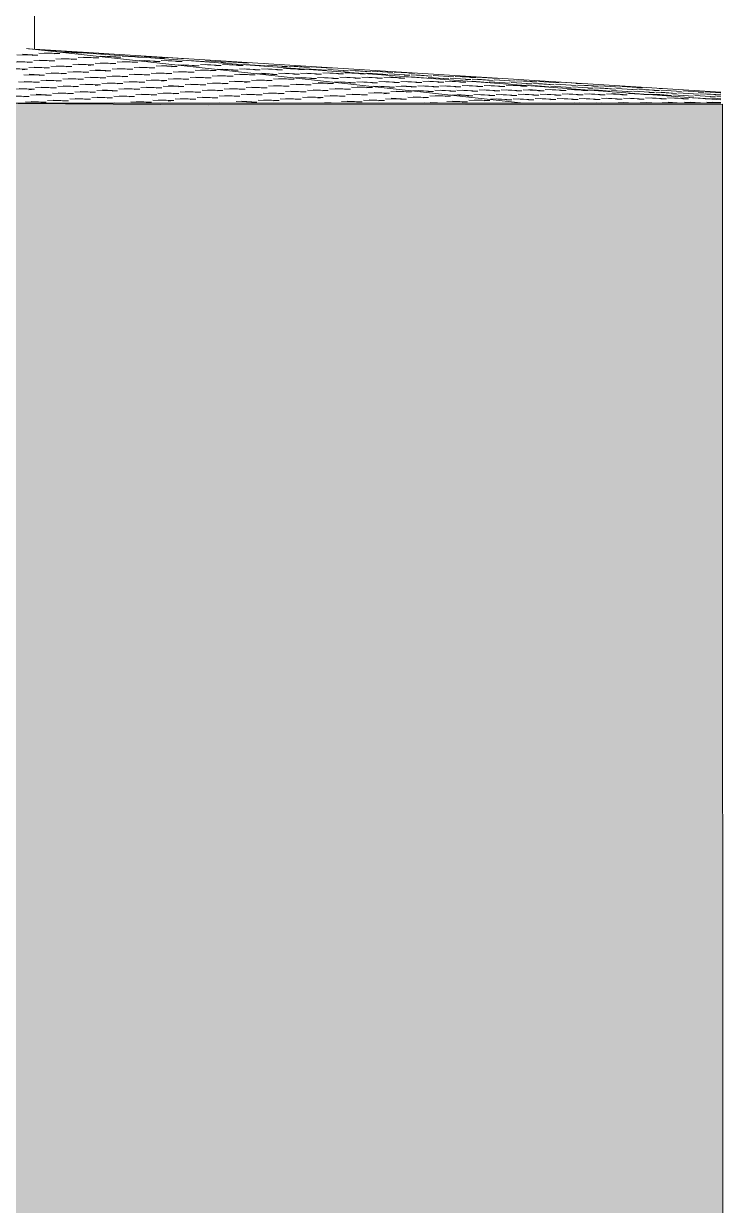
# Model space of a CAD drawing. Header units: millimetres. Extents: x -280990 to -136866, y -15139 to 7194.
# Drawn here: x -241620 to -238810, y -4846 to -100 of the extents above; entities that cross this region are included whole.
import ezdxf

# ---------------------------------------------------------------- set-up
doc = ezdxf.new("R2010")
doc.units = ezdxf.units.MM
doc.header["$MEASUREMENT"] = 0
for name, color, linetype, lineweight in [('New_2D Drafting - General_Pen_No__1', 7, 'Continuous', 13), ('New_Site & Landscape - Terrain_Pen_No__1', 7, 'Continuous', 13), ('New_Structural - Bearing_Pen_No__1', 7, 'Continuous', 13)]:
    doc.layers.add(name, color=color, linetype=linetype, lineweight=lineweight)
doc.layers.add('New_2D Drafting - General_Pen_No__61', color=7, linetype='Continuous', lineweight=20, true_color=0x6a6a6a)

msp = doc.modelspace()

# ---------------------------------------------------------------- hatches: boundary and pattern name
at = {"layer": 'New_2D Drafting - General_Pen_No__61', "linetype": 'Continuous', "lineweight": 20, "true_color": 0x6a6a6a}
h = msp.add_hatch(dxfattribs=at)
h.set_pattern_fill('Dashed_0001', color=251, style=0, pattern_type=2)
h.set_pattern_definition([(45, (0, 0), (-183.84776, 183.84776), [195, -65]), (45, (7e-14, 183.85), (-183.84776, 183.84776), [195, -65])])
h.paths.add_polyline_path([(-280989.8059, -205.9561), (-266832.1573, -206.4056), (-260239.2033, -214.6036), (-256039.2219, -218.0945), (-254960.2206, -218.9913), (-250988.5325, -222.2925), (-248776.7755, -220), (-242945.6047, -420), (-241835.0918, -420), (-240879.019, -426.5), (-238812.8999, -424.2888), (-238812.8999, -900), (-238810.0426, -15138.6962), (-280989.8059, -15138.6962)])

# ---------------------------------------------------------------- linework, layer by layer
at = {"layer": 'New_2D Drafting - General_Pen_No__1', "color": 7, "linetype": 'Continuous', "lineweight": 13, "flags": 128}
msp.add_lwpolyline([(-280989.8059, -205.9561), (-266832.1573, -206.4056), (-260239.2033, -214.6036), (-256039.2219, -218.0945), (-254960.2206, -218.9913), (-250988.5325, -222.2925), (-248776.7755, -220), (-242945.6047, -420), (-241835.0918, -420), (-240879.019, -426.5), (-238812.8999, -424.2888), (-238812.8999, -900), (-238810.0426, -15138.6962), (-280989.8059, -15138.6962)], close=True, dxfattribs=at)
at = {"layer": 'New_Site & Landscape - Terrain_Pen_No__1', "color": 7, "linetype": 'Continuous', "lineweight": 13}
for p, q in [((-241563.8402, -226.3942), (-241647.4262, -225.0289)), ((-241563.8402, -226.3942), (-241625.2555, -223.5757)), ((-241608.5014, -200.7567), (-239612.5168, -420)), ((-241600.4584, -201.0509), (-238819.8015, -406.5836)), ((-241563.8402, -226.3942), (-241586.0109, -227.8474)), ((-241577.2613, -202.3318), (-238819.8015, -375.9436)), ((-241475.1573, -220.5817), (-241558.7433, -219.2163)), ((-241475.1573, -220.5817), (-241536.5726, -217.7632)), ((-241475.1573, -220.5817), (-241497.328, -222.0348)), ((-241386.4745, -218.2613), (-241470.0605, -214.2652)), ((-241386.4745, -218.2613), (-241447.8898, -214.1209)), ((-241386.4745, -218.2613), (-241408.6452, -218.4057)), ((-241318.179, -237.6683), (-241401.765, -236.3029)), ((-241297.7916, -220.6943), (-241381.3777, -215.5535)), ((-241318.179, -237.6683), (-241379.5943, -234.8498)), ((-241297.7916, -220.6943), (-241359.2069, -216.3445)), ((-241297.7916, -220.6943), (-241319.9624, -219.9033)), ((-241229.4962, -235.4005), (-241313.0822, -231.4044)), ((-241229.4962, -235.4005), (-241290.9114, -231.2601)), ((-241229.4962, -235.4005), (-241251.6669, -235.5449)), ((-241148.5751, -234.452), (-241224.3993, -230.827)), ((-241171.9972, -232.7207), (-241202.2286, -230.6826)), ((-241140.8133, -234.9293), (-241171.9921, -232.7211)), ((-241143.3329, -234.8394), (-241162.984, -234.9674)), ((-241140.8133, -234.9293), (-241148.5738, -234.452)), ((-241140.8133, -234.9293), (-241143.3324, -234.8394)), ((-241052.1305, -238.0935), (-241135.7165, -232.9527)), ((-241052.1305, -238.0935), (-241113.5458, -233.7437)), ((-240963.4476, -241.2576), (-241047.0336, -236.1168)), ((-241604.6149, -283.8178), (-241688.2009, -282.4525)), ((-241584.2275, -255.106), (-241667.8135, -253.7407)), ((-241604.6149, -283.8178), (-241666.0302, -280.9993)), ((-241584.2275, -255.106), (-241645.6428, -252.2875)), ((-241604.6149, -283.8178), (-241626.7856, -285.271)), ((-241584.2275, -255.106), (-241606.3982, -256.5592)), ((-241515.932, -278.0052), (-241599.518, -276.6399)), ((-241495.5447, -249.2934), (-241579.1307, -247.9281)), ((-241515.932, -278.0052), (-241577.3473, -275.1867)), ((-241495.5447, -249.2934), (-241556.96, -246.4749)), ((-241515.932, -278.0052), (-241538.1027, -279.4584)), ((-241495.5447, -249.2934), (-241517.7154, -250.7466)), ((-241427.2492, -272.1926), (-241510.8352, -270.8273)), ((-241406.8618, -243.4809), (-241490.4479, -242.1155)), ((-241427.2492, -272.1926), (-241488.6645, -269.3741)), ((-241406.8618, -243.4809), (-241468.2771, -240.6623)), ((-241427.2492, -272.1926), (-241449.4199, -273.6458)), ((-241406.8618, -243.4809), (-241429.0326, -244.934)), ((-241338.5663, -266.38), (-241422.1524, -265.0147)), ((-241338.5663, -266.38), (-241399.9816, -263.5615)), ((-241338.5663, -266.38), (-241360.7371, -267.8332)), ((-241318.179, -237.6683), (-241340.3497, -239.1214)), ((-241249.8835, -260.5675), (-241333.4695, -259.2021)), ((-241249.8835, -260.5675), (-241311.2988, -257.749)), ((-241249.8835, -260.5675), (-241272.0542, -262.0206)), ((-241181.588, -283.4667), (-241265.174, -282.1013)), ((-241161.2007, -254.7549), (-241244.7867, -253.3895)), ((-241181.588, -283.4667), (-241243.0033, -280.6481)), ((-241161.2007, -254.7549), (-241222.616, -251.9364)), ((-241181.588, -283.4667), (-241203.7587, -284.9198)), ((-241161.2006, -254.7549), (-241183.3714, -256.208)), ((-241092.9052, -277.6541), (-241176.4912, -276.2887)), ((-241072.5178, -252.5397), (-241156.1038, -248.5436)), ((-241092.9052, -277.6541), (-241154.3205, -274.8356)), ((-241072.5178, -252.5397), (-241133.9331, -248.3993)), ((-241092.9052, -277.6541), (-241115.0759, -279.1072)), ((-241072.5178, -252.5397), (-241094.6885, -252.6841)), ((-241004.2223, -271.8415), (-241087.8083, -270.4761)), ((-241052.1305, -238.0935), (-241074.3012, -237.3024)), ((-240983.835, -251.9622), (-241067.421, -247.9662)), ((-241004.2223, -271.8415), (-241065.6376, -269.023)), ((-240983.835, -251.9622), (-241045.2503, -247.8218)), ((-241004.2223, -271.8415), (-241026.393, -273.2946)), ((-240983.835, -251.9622), (-241006.0057, -252.1066)), ((-240915.5395, -269.6789), (-240999.1255, -265.6828)), ((-240963.4476, -241.2576), (-240999.0058, -238.7392)), ((-240963.4476, -241.2576), (-240985.6183, -240.4666)), ((-240964.0599, -248.0904), (-240978.7381, -247.3887)), ((-240915.5395, -269.6789), (-240976.9548, -265.5384)), ((-240895.1521, -252.3285), (-240964.0587, -248.0905)), ((-240895.1521, -252.3285), (-240956.5674, -247.9787)), ((-240915.5395, -269.6789), (-240937.7102, -269.8232)), ((-240895.1521, -252.3285), (-240917.3228, -251.5374)), ((-240826.8566, -269.1014), (-240910.4426, -265.1053)), ((-240806.4693, -255.4926), (-240890.0553, -250.3518)), ((-240826.8566, -269.1014), (-240888.2719, -264.961)), ((-240806.4693, -255.4926), (-240867.8846, -251.1428)), ((-240826.8566, -269.1014), (-240849.0273, -269.2458)), ((-240758.5611, -286.8181), (-240842.1471, -282.822)), ((-240806.4693, -255.4926), (-240828.64, -254.7016)), ((-240738.1738, -268.5239), (-240821.7598, -264.5279)), ((-240758.5611, -286.8181), (-240819.9764, -282.6776)), ((-240717.7864, -258.6568), (-240801.3724, -253.516)), ((-240738.1738, -268.5239), (-240799.5891, -264.3835)), ((-240717.7864, -258.6568), (-240779.2017, -254.307)), ((-240738.1738, -268.5239), (-240760.3445, -268.6683)), ((-240669.8783, -286.2406), (-240753.4643, -282.2445)), ((-240717.7864, -258.6568), (-240739.9571, -257.8658)), ((-240649.4909, -269.7276), (-240733.0769, -264.5868)), ((-240669.8783, -286.2406), (-240731.2936, -282.1002)), ((-240649.4909, -269.7276), (-240710.9062, -265.3778)), ((-240649.4909, -269.7276), (-240671.6616, -268.9366)), ((-240581.1954, -285.6631), (-240664.7814, -281.6671)), ((-240636.7123, -261.5495), (-240651.2743, -261.0299)), ((-240560.8081, -272.8918), (-240644.3941, -267.751)), ((-240581.1954, -285.6631), (-240642.6107, -281.5227)), ((-240560.8081, -272.8918), (-240622.2234, -268.542)), ((-240560.8081, -272.8918), (-240582.9788, -272.1008)), ((-240492.5126, -285.0857), (-240576.0986, -281.0896)), ((-240472.1252, -276.0559), (-240555.7112, -270.9151)), ((-240492.5126, -285.0857), (-240553.9279, -280.9452)), ((-240472.1252, -276.0559), (-240533.5405, -271.7062)), ((-240472.1252, -276.0559), (-240494.2959, -275.2649)), ((-240403.8297, -287.1268), (-240487.4157, -281.986)), ((-240383.4424, -279.2201), (-240467.0284, -274.0793)), ((-240403.8297, -287.1268), (-240465.245, -282.777)), ((-240383.4424, -279.2201), (-240444.8577, -274.8703)), ((-240383.4424, -279.2201), (-240405.6131, -278.4291)), ((-241536.3194, -306.717), (-241619.9054, -305.3516)), ((-241536.3194, -306.717), (-241597.7347, -303.8985)), ((-241536.3194, -306.717), (-241558.4901, -308.1701)), ((-241468.0239, -329.6162), (-241551.6099, -328.2508)), ((-241447.6365, -300.9044), (-241531.2225, -299.5391)), ((-241468.0239, -329.6162), (-241529.4392, -326.7977)), ((-241447.6365, -300.9044), (-241509.0518, -298.0859)), ((-241468.0239, -329.6162), (-241490.1946, -331.0693)), ((-241447.6365, -300.9044), (-241469.8073, -302.3576)), ((-241379.341, -323.8036), (-241462.927, -322.4382)), ((-241358.9537, -295.0918), (-241442.5397, -293.7265)), ((-241379.341, -323.8036), (-241440.7563, -320.9851)), ((-241358.9537, -295.0918), (-241420.369, -292.2733)), ((-241379.341, -323.8036), (-241401.5117, -325.2568)), ((-241358.9537, -295.0918), (-241381.1244, -296.545)), ((-241290.6582, -317.991), (-241374.2442, -316.6257)), ((-241270.2708, -289.2792), (-241353.8569, -287.9139)), ((-241290.6582, -317.991), (-241352.0735, -315.1725)), ((-241270.2708, -289.2792), (-241331.6861, -286.4607)), ((-241290.6582, -317.991), (-241312.8289, -319.4442)), ((-241270.2708, -289.2792), (-241292.4416, -290.7324)), ((-241201.9753, -312.1784), (-241285.5614, -310.8131)), ((-241201.9754, -312.1784), (-241263.3906, -309.3599)), ((-241201.9753, -312.1784), (-241224.1461, -313.6316)), ((-241113.2925, -306.3658), (-241196.8785, -305.0005)), ((-241113.2925, -306.3658), (-241174.7078, -303.5473)), ((-241113.2925, -306.3658), (-241135.4632, -307.819)), ((-241044.997, -329.265), (-241128.583, -327.8997)), ((-241024.6097, -300.5533), (-241108.1957, -299.1879)), ((-241044.997, -329.265), (-241106.4123, -326.4465)), ((-241024.6097, -300.5533), (-241086.025, -297.7348)), ((-241044.997, -329.265), (-241067.1677, -330.7182)), ((-241024.6097, -300.5533), (-241046.7804, -302.0064)), ((-240956.3142, -323.4524), (-241039.9002, -322.0871)), ((-240935.9268, -294.7407), (-241019.5128, -293.3753)), ((-240956.3142, -323.4524), (-241017.7295, -320.6339)), ((-240935.9268, -294.7407), (-240997.3421, -291.9222)), ((-240956.3142, -323.4524), (-240978.4849, -324.9056)), ((-240935.9268, -294.7407), (-240958.0975, -296.1938)), ((-240867.6313, -317.6399), (-240951.2173, -316.2745)), ((-240847.244, -288.9281), (-240930.83, -287.5627)), ((-240867.6313, -317.6399), (-240929.0466, -314.8214)), ((-240847.244, -288.9281), (-240908.6593, -286.1096)), ((-240867.6313, -317.6399), (-240889.802, -319.093)), ((-240847.244, -288.9281), (-240869.4147, -290.3812)), ((-240778.9485, -311.8273), (-240862.5345, -310.4619)), ((-240778.9485, -311.8273), (-240840.3638, -309.0088)), ((-240778.9485, -311.8273), (-240801.1192, -313.2804)), ((-240758.5611, -286.8181), (-240780.7318, -286.9624)), ((-240690.2656, -306.0147), (-240773.8516, -304.6493)), ((-240710.653, -334.7265), (-240772.0683, -331.908)), ((-240690.2656, -306.0147), (-240751.6809, -303.1962)), ((-240690.2656, -306.0147), (-240712.4363, -307.4678)), ((-240621.9701, -328.9139), (-240705.5561, -327.5485)), ((-240669.8783, -286.2406), (-240692.049, -286.385)), ((-240601.5828, -303.9573), (-240685.1688, -299.9612)), ((-240621.9701, -328.9139), (-240683.3854, -326.0954)), ((-240601.5828, -303.9573), (-240662.9981, -299.8168)), ((-240621.9701, -328.9139), (-240644.1408, -330.367)), ((-240601.5828, -303.9573), (-240623.7535, -304.1016)), ((-240533.2873, -323.1013), (-240616.8733, -321.7359)), ((-240581.1954, -285.6631), (-240603.3661, -285.8075)), ((-240512.8999, -303.3798), (-240596.4859, -299.3837)), ((-240533.2873, -323.1013), (-240594.7026, -320.2828)), ((-240512.8999, -303.3798), (-240574.3152, -299.2394)), ((-240533.2873, -323.1013), (-240555.458, -324.5544)), ((-240512.8999, -303.3798), (-240535.0706, -303.5242)), ((-240444.6044, -321.0965), (-240528.1904, -317.1004)), ((-240492.5126, -285.0857), (-240514.6833, -285.23)), ((-240424.2171, -302.8023), (-240507.8031, -298.8063)), ((-240444.6044, -321.0965), (-240506.0197, -316.956)), ((-240424.2171, -302.8023), (-240485.6324, -298.6619)), ((-240444.6044, -321.0965), (-240466.7751, -321.2408)), ((-240424.2171, -302.8023), (-240446.3878, -302.9467)), ((-240355.9216, -320.519), (-240439.5076, -316.5229)), ((-240403.8297, -287.1268), (-240426.0004, -286.3358)), ((-240335.5342, -302.2249), (-240419.1202, -298.2288)), ((-240355.9216, -320.519), (-240417.3369, -316.3786)), ((-240315.1469, -290.291), (-240398.7329, -285.1501)), ((-240335.5342, -302.2249), (-240396.9495, -298.0844)), ((-240355.9216, -320.519), (-240378.0923, -320.6634)), ((-240315.1469, -290.291), (-240376.5622, -285.9412)), ((-240335.5342, -302.2249), (-240357.705, -302.3692)), ((-240267.2387, -319.9415), (-240350.8248, -315.9455)), ((-240315.1469, -290.291), (-240337.3176, -289.4999)), ((-240246.8514, -301.6474), (-240330.4374, -297.6513)), ((-240267.2387, -319.9415), (-240328.654, -315.8011)), ((-240226.464, -293.4551), (-240310.0501, -288.3143)), ((-240246.8514, -301.6474), (-240308.2667, -297.507)), ((-240267.2387, -319.9415), (-240289.4095, -320.0859)), ((-240226.464, -293.4551), (-240287.8793, -289.1053)), ((-240246.8514, -301.6474), (-240269.0221, -301.7918)), ((-240178.5559, -319.364), (-240262.1419, -315.368)), ((-240226.464, -293.4551), (-240248.6348, -292.6641)), ((-240158.1685, -304.526), (-240241.7546, -299.3851)), ((-240178.5559, -319.364), (-240239.9712, -315.2236)), ((-240137.7812, -296.6193), (-240221.3672, -291.4784)), ((-240158.1685, -304.526), (-240219.5838, -300.1762)), ((-240178.5559, -319.364), (-240200.7266, -319.5084)), ((-240137.7812, -296.6193), (-240199.1965, -292.2695)), ((-240158.1686, -304.526), (-240180.3393, -303.7349)), ((-240089.8731, -318.7866), (-240173.4591, -314.7905)), ((-240137.7812, -296.6193), (-240159.9519, -295.8282)), ((-240069.4857, -307.6901), (-240153.0717, -302.5493)), ((-240089.873, -318.7866), (-240151.2883, -314.6461)), ((-240049.0984, -299.7834), (-240132.6844, -294.6426)), ((-240069.4857, -307.6901), (-240130.901, -303.3403)), ((-240089.873, -318.7866), (-240112.0438, -318.9309)), ((-240049.0984, -299.7834), (-240110.5136, -295.4336)), ((-240069.4857, -307.6901), (-240091.6564, -306.8991)), ((-240041.4838, -316.2828), (-240084.7762, -314.213)), ((-240049.0984, -299.7834), (-240071.2691, -298.9924)), ((-239980.8029, -310.8543), (-240064.3889, -305.7134)), ((-240001.1902, -318.761), (-240062.6055, -314.4112)), ((-239980.8029, -310.8543), (-240042.2182, -306.5045)), ((-240001.1902, -318.761), (-240041.4831, -316.2828)), ((-240014.2699, -318.2943), (-240023.3609, -318.3535)), ((-239932.8947, -335.9258), (-240016.4807, -331.9297)), ((-240001.1902, -318.761), (-240014.2697, -318.2943)), ((-239980.8029, -310.8543), (-240002.9736, -310.0632)), ((-239912.5074, -321.9251), (-239996.0934, -316.7843)), ((-239932.8947, -335.9258), (-239994.31, -331.7853)), ((-239892.12, -314.0184), (-239975.706, -308.8776)), ((-239912.5074, -321.9251), (-239973.9227, -317.5753)), ((-239892.12, -314.0184), (-239953.5353, -309.6686)), ((-239912.5074, -321.9251), (-239934.6781, -321.1341)), ((-239844.2119, -335.3483), (-239927.7979, -331.3522)), ((-239892.12, -314.0184), (-239914.2907, -313.2274)), ((-239823.8245, -325.0893), (-239907.4105, -319.9484)), ((-239844.2119, -335.3483), (-239905.6272, -331.2079)), ((-239803.4372, -317.1826), (-239887.0232, -312.0417)), ((-239823.8245, -325.0893), (-239885.2398, -320.7395)), ((-239803.4372, -317.1826), (-239864.8525, -312.8328)), ((-239823.8245, -325.0893), (-239845.9952, -324.2982)), ((-239755.529, -336.1601), (-239839.115, -331.0193)), ((-239803.4372, -317.1826), (-239825.6079, -316.3915)), ((-239735.1417, -328.2534), (-239818.7277, -323.1126)), ((-239755.529, -336.1601), (-239816.9443, -331.8103)), ((-239714.7543, -320.3467), (-239798.3403, -315.2059)), ((-239735.1417, -328.2534), (-239796.557, -323.9036)), ((-239714.7543, -320.3467), (-239776.1696, -315.9969)), ((-239735.1417, -328.2534), (-239757.3124, -327.4624)), ((-239714.7543, -320.3467), (-239736.925, -319.5557)), ((-239646.4588, -331.4176), (-239730.0448, -326.2767)), ((-239646.4588, -331.4176), (-239707.8741, -327.0678)), ((-239646.4588, -331.4176), (-239668.6295, -330.6265)), ((-239557.776, -334.5817), (-239641.362, -329.4409)), ((-239557.776, -334.5817), (-239619.1913, -330.2319)), ((-241577.0941, -364.1406), (-241660.6801, -362.7752)), ((-241556.7067, -335.4288), (-241640.2927, -334.0634)), ((-241577.0941, -364.1406), (-241638.5094, -361.3221)), ((-241556.7067, -335.4288), (-241618.122, -332.6103)), ((-241577.0941, -364.1406), (-241599.2648, -365.5937)), ((-241556.7067, -335.4288), (-241578.8774, -336.8819)), ((-241488.4112, -358.328), (-241571.9972, -356.9626)), ((-241488.4112, -358.328), (-241549.8265, -355.5095)), ((-241488.4112, -358.328), (-241510.5819, -359.7811)), ((-241399.7284, -352.5154), (-241483.3144, -351.15)), ((-241420.1157, -381.2272), (-241481.531, -378.4087)), ((-241399.7284, -352.5154), (-241461.1437, -349.6969)), ((-241399.7284, -352.5154), (-241421.8991, -353.9685)), ((-241331.4329, -375.4146), (-241415.0189, -374.0492)), ((-241311.0455, -346.7028), (-241394.6316, -345.3374)), ((-241331.4329, -375.4146), (-241392.8482, -372.5961)), ((-241311.0455, -346.7028), (-241372.4608, -343.8843)), ((-241331.4329, -375.4146), (-241353.6036, -376.8677)), ((-241311.0455, -346.7028), (-241333.2163, -348.1559)), ((-241242.75, -369.602), (-241326.3361, -368.2366)), ((-241222.3627, -340.8902), (-241305.9487, -339.5249)), ((-241242.75, -369.602), (-241304.1653, -366.7835)), ((-241222.3627, -340.8902), (-241283.778, -338.0717)), ((-241242.75, -369.602), (-241264.9208, -371.0551)), ((-241222.3627, -340.8902), (-241244.5334, -342.3434)), ((-241154.0672, -363.7894), (-241237.6532, -362.424)), ((-241133.6799, -335.0776), (-241217.2659, -333.7123)), ((-241154.0672, -363.7894), (-241215.4825, -360.9709)), ((-241133.6799, -335.0776), (-241195.0952, -332.2591)), ((-241154.0672, -363.7894), (-241176.2379, -365.2425)), ((-241133.6799, -335.0776), (-241155.8506, -336.5308)), ((-241065.3844, -357.9768), (-241148.9704, -356.6115)), ((-241065.3844, -357.9768), (-241126.7997, -355.1583)), ((-241065.3844, -357.9768), (-241087.5551, -359.43)), ((-240997.0889, -380.876), (-241080.6749, -379.5106)), ((-240976.7015, -352.1642), (-241060.2875, -350.7989)), ((-240997.0889, -380.876), (-241058.5042, -378.0575)), ((-240976.7015, -352.1642), (-241038.1168, -349.3457)), ((-240976.7015, -352.1642), (-240998.8722, -353.6174)), ((-240908.406, -375.0634), (-240991.992, -373.6981)), ((-240888.0187, -346.3516), (-240971.6047, -344.9863)), ((-240908.406, -375.0634), (-240969.8213, -372.2449)), ((-240888.0187, -346.3516), (-240949.434, -343.5331)), ((-240908.406, -375.0634), (-240930.5767, -376.5166)), ((-240888.0187, -346.3516), (-240910.1894, -347.8048)), ((-240819.7232, -369.2508), (-240903.3092, -367.8855)), ((-240799.3358, -340.5391), (-240882.9218, -339.1737)), ((-240819.7232, -369.2508), (-240881.1385, -366.4323)), ((-240799.3358, -340.5391), (-240860.7511, -337.7205)), ((-240819.7232, -369.2508), (-240841.8939, -370.704)), ((-240799.3358, -340.5391), (-240821.5065, -341.9922)), ((-240731.0403, -363.4382), (-240814.6263, -362.0729)), ((-240710.653, -334.7265), (-240794.239, -333.3611)), ((-240731.0403, -363.4382), (-240792.4556, -360.6197)), ((-240731.0403, -363.4382), (-240753.211, -364.8914)), ((-240710.653, -334.7265), (-240732.8237, -336.1796)), ((-240642.3575, -357.6257), (-240725.9435, -356.2603)), ((-240642.3575, -357.6257), (-240703.7728, -354.8072)), ((-240642.3575, -357.6257), (-240664.5282, -359.0788)), ((-240574.062, -380.5248), (-240657.648, -379.1595)), ((-240553.6746, -351.8131), (-240637.2606, -350.4477)), ((-240574.062, -380.5248), (-240635.4773, -377.7063)), ((-240553.6746, -351.8131), (-240615.0899, -348.9946)), ((-240553.6746, -351.8131), (-240575.8453, -353.2662)), ((-240485.3791, -374.7123), (-240568.9651, -373.3469)), ((-240464.9918, -346.0005), (-240548.5778, -344.6351)), ((-240485.3791, -374.7123), (-240546.7944, -371.8938)), ((-240464.9918, -346.0005), (-240526.4071, -343.182)), ((-240485.3791, -374.7123), (-240507.5498, -376.1654)), ((-240464.9918, -346.0005), (-240487.1625, -347.4536)), ((-240396.6963, -368.8997), (-240480.2823, -367.5343)), ((-240376.3089, -340.1879), (-240459.8949, -338.8225)), ((-240396.6963, -368.8997), (-240458.1116, -366.0812)), ((-240376.3089, -340.1879), (-240437.7242, -337.3694)), ((-240396.6963, -368.8997), (-240418.867, -370.3528)), ((-240376.3089, -340.1879), (-240398.4797, -341.641)), ((-240308.0134, -363.0871), (-240391.5995, -361.7217)), ((-240287.6261, -338.2356), (-240371.2121, -334.2396)), ((-240308.0134, -363.0871), (-240369.4287, -360.2686)), ((-240287.6261, -338.2356), (-240349.0414, -334.0952)), ((-240308.0134, -363.0871), (-240330.1841, -364.5402)), ((-240287.6261, -338.2356), (-240309.7968, -338.38)), ((-240219.3306, -357.2745), (-240302.9166, -355.9091)), ((-240198.9432, -337.6582), (-240282.5293, -333.6621)), ((-240219.3306, -357.2745), (-240280.7459, -354.456)), ((-240198.9432, -337.6582), (-240260.3585, -333.5177)), ((-240219.3306, -357.2745), (-240241.5013, -358.7276)), ((-240151.0351, -380.1737), (-240234.6211, -378.8083)), ((-240198.9432, -337.6582), (-240221.114, -337.8025)), ((-240130.6478, -355.3748), (-240214.2338, -351.3788)), ((-240151.0351, -380.1737), (-240212.4504, -377.3552)), ((-240110.2604, -337.0807), (-240193.8464, -333.0846)), ((-240130.6477, -355.3748), (-240192.063, -351.2344)), ((-240110.2604, -337.0807), (-240171.6757, -332.9403)), ((-240130.6477, -355.3748), (-240152.8185, -355.5192)), ((-240062.3523, -374.3611), (-240145.9383, -372.9957)), ((-240110.2604, -337.0807), (-240132.4311, -337.2251)), ((-240041.9649, -354.7974), (-240125.5509, -350.8013)), ((-240062.3522, -374.3611), (-240123.7675, -371.5426)), ((-240021.5776, -336.5032), (-240105.1636, -332.5072)), ((-240041.9649, -354.7974), (-240103.3802, -350.6569)), ((-240062.3523, -374.3611), (-240084.523, -375.8142)), ((-240021.5776, -336.5032), (-240082.9928, -332.3628)), ((-240041.9649, -354.7974), (-240064.1356, -354.9417)), ((-239973.6694, -372.514), (-240057.2554, -368.518)), ((-240021.5776, -336.5032), (-240043.7483, -336.6476)), ((-239953.2821, -354.2199), (-240036.8681, -350.2238)), ((-239973.6694, -372.514), (-240035.0847, -368.3736)), ((-239953.2821, -354.2199), (-240014.6974, -350.0795)), ((-239973.6694, -372.514), (-239995.8401, -372.6584)), ((-239953.2821, -354.2199), (-239975.4528, -354.3643)), ((-239884.9866, -371.9366), (-239968.5726, -367.9405)), ((-239932.8947, -335.9258), (-239955.0654, -336.0701)), ((-239864.5992, -353.6424), (-239948.1852, -349.6464)), ((-239884.9866, -371.9366), (-239946.4019, -367.7961)), ((-239864.5992, -353.6424), (-239926.0145, -349.502)), ((-239884.9866, -371.9366), (-239907.1573, -372.0809)), ((-239864.5992, -353.6424), (-239886.7699, -353.7868)), ((-239796.3037, -371.3591), (-239879.8897, -367.363)), ((-239844.2119, -335.3483), (-239866.3826, -335.4927)), ((-239775.9164, -353.065), (-239859.5024, -349.0689)), ((-239796.3037, -371.3591), (-239857.719, -367.2187)), ((-239775.9164, -353.065), (-239837.3317, -348.9245)), ((-239796.3037, -371.3591), (-239818.4744, -371.5035)), ((-239775.9164, -353.065), (-239798.0871, -353.2093)), ((-239707.6209, -370.7816), (-239791.2069, -366.7856)), ((-239755.529, -336.1601), (-239777.6997, -335.3691)), ((-239687.2335, -352.4875), (-239770.8195, -348.4914)), ((-239707.6209, -370.7816), (-239769.0362, -366.6412)), ((-239666.8462, -339.3243), (-239750.4322, -334.1834)), ((-239687.2335, -352.4875), (-239748.6488, -348.3471)), ((-239707.6209, -370.7816), (-239729.7916, -370.926)), ((-239666.8462, -339.3243), (-239728.2615, -334.9745)), ((-239687.2335, -352.4875), (-239709.4042, -352.6319)), ((-239618.938, -370.2042), (-239702.524, -366.2081)), ((-239666.8462, -339.3243), (-239689.0169, -338.5332)), ((-239598.5507, -351.91), (-239682.1367, -347.914)), ((-239618.938, -370.2042), (-239680.3533, -366.0637)), ((-239578.1633, -342.4884), (-239661.7493, -337.3476)), ((-239598.5507, -351.91), (-239659.966, -347.7696)), ((-239618.938, -370.2042), (-239641.1087, -370.3485)), ((-239578.1633, -342.4884), (-239639.5786, -338.1386)), ((-239598.5507, -351.91), (-239620.7214, -352.0544)), ((-239530.2552, -369.6267), (-239613.8412, -365.6306)), ((-239578.1633, -342.4884), (-239600.334, -341.6974)), ((-239509.8678, -353.5593), (-239593.4538, -348.4184)), ((-239530.2552, -369.6267), (-239591.6705, -365.4863)), ((-239557.776, -334.5817), (-239579.9467, -333.7907)), ((-239489.4805, -345.6526), (-239573.0665, -340.5117)), ((-239509.8678, -353.5593), (-239571.2831, -349.2095)), ((-239469.0931, -337.7459), (-239552.6791, -332.6051)), ((-239530.2552, -369.6267), (-239552.4259, -369.7711)), ((-239489.4805, -345.6526), (-239550.8958, -341.3028)), ((-239509.8678, -353.5593), (-239532.0385, -352.7682)), ((-239469.0931, -337.7459), (-239530.5084, -333.3961)), ((-239441.5723, -369.0492), (-239525.1583, -365.0532)), ((-239489.4805, -345.6526), (-239511.6512, -344.8615)), ((-239421.185, -356.7234), (-239504.771, -351.5826)), ((-239441.5723, -369.0492), (-239502.9876, -364.9088)), ((-239469.0931, -337.7459), (-239491.2638, -336.9548)), ((-239400.7976, -348.8167), (-239484.3836, -343.6759)), ((-239421.185, -356.7234), (-239482.6003, -352.3736)), ((-239380.4103, -340.91), (-239463.9963, -335.7692)), ((-239441.5723, -369.0492), (-239463.743, -369.1936)), ((-239400.7976, -348.8167), (-239462.2129, -344.4669)), ((-239421.185, -356.7234), (-239443.3557, -355.9324)), ((-239352.8895, -368.4717), (-239436.4755, -364.4757)), ((-239400.7976, -348.8167), (-239422.9683, -348.0257)), ((-239332.5021, -359.8876), (-239416.0881, -354.7468)), ((-239352.8895, -368.4717), (-239414.3048, -364.3313)), ((-239380.4103, -340.91), (-239413.8289, -338.5431)), ((-239380.4103, -340.91), (-239402.581, -340.119)), ((-239312.1148, -351.9809), (-239395.7008, -346.8401)), ((-239332.5021, -359.8876), (-239393.9174, -355.5378)), ((-239352.8895, -368.4717), (-239375.0602, -368.6161)), ((-239312.1148, -351.9809), (-239373.5301, -347.6311)), ((-239332.5021, -359.8876), (-239354.6728, -359.0965)), ((-239264.2066, -370.9584), (-239347.7927, -365.8176)), ((-239312.1148, -351.9809), (-239334.2855, -351.1898)), ((-239243.8193, -363.0517), (-239327.4053, -357.9109)), ((-239264.2066, -370.9584), (-239325.6219, -366.6086)), ((-239223.4319, -355.145), (-239307.018, -350.0042)), ((-239243.8193, -363.0517), (-239305.2346, -358.7019)), ((-239264.2066, -370.9584), (-239286.3774, -370.1674)), ((-239223.4319, -355.145), (-239284.8472, -350.7953)), ((-239243.8193, -363.0517), (-239265.99, -362.2607)), ((-239175.5238, -374.1226), (-239259.1098, -368.9818)), ((-239223.4319, -355.145), (-239245.6027, -354.354)), ((-239155.1364, -366.2159), (-239238.7225, -361.0751)), ((-239175.5238, -374.1226), (-239236.9391, -369.7728)), ((-239134.7491, -358.3092), (-239218.3351, -353.1684)), ((-239155.1364, -366.2159), (-239216.5517, -361.8661)), ((-239175.5238, -374.1226), (-239197.6945, -373.3315)), ((-239134.7491, -358.3092), (-239196.1644, -353.9594)), ((-239155.1364, -366.2159), (-239177.3072, -365.4249)), ((-239086.841, -377.2867), (-239170.427, -372.1459)), ((-239134.7491, -358.3092), (-239156.9198, -357.5182)), ((-239066.4536, -369.38), (-239150.0396, -364.2392)), ((-239086.841, -377.2867), (-239148.2562, -372.9369)), ((-239066.4536, -369.38), (-239127.8689, -365.0303)), ((-239086.841, -377.2867), (-239109.0117, -376.4957)), ((-239066.4536, -369.38), (-239088.6243, -368.589)), ((-238998.1581, -380.4509), (-239081.7441, -375.3101)), ((-239054.2918, -361.1799), (-239068.237, -360.6823)), ((-238977.7708, -372.5442), (-239061.3568, -367.4034)), ((-238998.1581, -380.4509), (-239059.5734, -376.1011)), ((-238977.7708, -372.5442), (-239039.1861, -368.1944)), ((-238977.7708, -372.5442), (-238999.9415, -371.7532)), ((-238909.4753, -383.615), (-238993.0613, -378.4742)), ((-238889.0879, -375.7084), (-238972.6739, -370.5675)), ((-238909.4753, -383.615), (-238970.8906, -379.2653)), ((-238889.0879, -375.7084), (-238950.5032, -371.3586)), ((-238889.0879, -375.7084), (-238911.2586, -374.9173)), ((-238819.8015, -377.6796), (-238883.9911, -373.7317)), ((-238819.8015, -377.4987), (-238861.8204, -374.5227)), ((-238819.8015, -378.1805), (-238822.5758, -378.0815)), ((-242530.8903, -420), (-239612.5168, -420)), ((-241597.4814, -392.8523), (-241681.0674, -391.487)), ((-241597.4814, -392.8523), (-241658.8967, -390.0338)), ((-241597.4814, -392.8523), (-241619.6521, -394.3055)), ((-241529.1859, -415.7515), (-241612.7719, -414.3862)), ((-241508.7986, -387.0398), (-241592.3846, -385.6744)), ((-241529.1859, -415.7515), (-241590.6012, -412.933)), ((-241508.7986, -387.0398), (-241570.2139, -384.2212)), ((-241529.1859, -415.7515), (-241551.3566, -417.2047)), ((-241508.7986, -387.0398), (-241530.9693, -388.4929)), ((-241440.5031, -409.9389), (-241524.0891, -408.5736)), ((-241420.1157, -381.2272), (-241503.7017, -379.8618)), ((-241440.5031, -409.9389), (-241501.9184, -407.1204)), ((-241440.5031, -409.9389), (-241462.6738, -411.3921)), ((-241420.1157, -381.2272), (-241442.2864, -382.6803)), ((-241351.8202, -404.1264), (-241435.4062, -402.761)), ((-241351.8202, -404.1264), (-241413.2355, -401.3079)), ((-241351.8202, -404.1264), (-241373.991, -405.5795)), ((-241263.1374, -398.3138), (-241346.7234, -396.9484)), ((-241263.1374, -398.3138), (-241324.5527, -395.4953)), ((-241263.1374, -398.3138), (-241285.3081, -399.7669)), ((-241269.0984, -420), (-241278.4279, -419.8476)), ((-241174.4545, -392.5012), (-241258.0406, -391.1358)), ((-241221.2724, -420), (-241256.2572, -418.3945)), ((-241174.4545, -392.5012), (-241235.8698, -389.6827)), ((-241174.4545, -392.5012), (-241196.6253, -393.9543)), ((-241106.159, -415.4004), (-241189.7451, -414.035)), ((-241085.7717, -386.6886), (-241169.3577, -385.3232)), ((-241106.1591, -415.4004), (-241167.5743, -412.5819)), ((-241085.7717, -386.6886), (-241147.187, -383.8701)), ((-241106.159, -415.4004), (-241128.3298, -416.8535)), ((-241085.7717, -386.6886), (-241107.9424, -388.1417)), ((-241017.4762, -409.5878), (-241101.0622, -408.2224)), ((-241017.4762, -409.5878), (-241078.8915, -406.7693)), ((-241017.4762, -409.5878), (-241039.6469, -411.0409)), ((-240997.0889, -380.876), (-241019.2596, -382.3292)), ((-240928.7934, -403.7752), (-241012.3794, -402.4098)), ((-240928.7934, -403.7752), (-240990.2087, -400.9567)), ((-240928.7934, -403.7752), (-240950.9641, -405.2283)), ((-240840.1105, -397.9626), (-240923.6965, -396.5973)), ((-240840.1105, -397.9626), (-240901.5258, -395.1441)), ((-240840.1105, -397.9626), (-240862.2812, -399.4158)), ((-240824.5739, -420), (-240855.401, -419.4964)), ((-240751.4277, -392.15), (-240835.0137, -390.7847)), ((-240790.5937, -420), (-240833.2303, -418.0433)), ((-240751.4277, -392.15), (-240812.843, -389.3315)), ((-240751.4277, -392.15), (-240773.5984, -393.6032)), ((-240683.1322, -415.0492), (-240766.7182, -413.6839)), ((-240662.7448, -386.3374), (-240746.3308, -384.9721)), ((-240683.1322, -415.0492), (-240744.5475, -412.2307)), ((-240662.7448, -386.3374), (-240724.1601, -383.5189)), ((-240683.1322, -415.0492), (-240705.3029, -416.5024)), ((-240662.7448, -386.3374), (-240684.9155, -387.7906)), ((-240594.4493, -409.2366), (-240678.0353, -407.8713)), ((-240594.4493, -409.2366), (-240655.8646, -406.4181)), ((-240594.4493, -409.2366), (-240616.62, -410.6898)), ((-240574.062, -380.5248), (-240596.2327, -381.978)), ((-240505.7665, -403.424), (-240589.3525, -402.0587)), ((-240505.7665, -403.424), (-240567.1818, -400.6055)), ((-240505.7665, -403.424), (-240527.9372, -404.8772)), ((-240417.0836, -397.6115), (-240500.6696, -396.2461)), ((-240417.0836, -397.6115), (-240478.4989, -394.7929)), ((-240417.0836, -397.6115), (-240439.2543, -399.0646)), ((-240380.0494, -420), (-240432.3741, -419.1453)), ((-240328.4008, -391.7989), (-240411.9868, -390.4335)), ((-240359.9151, -420), (-240410.2034, -417.6921)), ((-240328.4008, -391.7989), (-240389.8161, -388.9804)), ((-240328.4008, -391.7989), (-240350.5715, -393.252)), ((-240260.1053, -414.6981), (-240343.6913, -413.3327)), ((-240239.7179, -385.9863), (-240323.3039, -384.6209)), ((-240260.1053, -414.6981), (-240321.5206, -411.8796)), ((-240239.7179, -385.9863), (-240301.1332, -383.1678)), ((-240260.1053, -414.6981), (-240282.276, -416.1512)), ((-240239.7179, -385.9863), (-240261.8887, -387.4394)), ((-240171.4224, -408.8855), (-240255.0085, -407.5201)), ((-240171.4224, -408.8855), (-240232.8377, -406.067)), ((-240171.4224, -408.8855), (-240193.5932, -410.3386)), ((-240151.0351, -380.1737), (-240173.2058, -381.6268)), ((-240082.7396, -403.0729), (-240166.3256, -401.7075)), ((-240082.7396, -403.0729), (-240144.1549, -400.2544)), ((-240082.7396, -403.0729), (-240104.9103, -404.526)), ((-239994.0568, -397.2603), (-240077.6428, -395.8949)), ((-239994.0567, -397.2603), (-240055.472, -394.4418)), ((-239994.0567, -397.2603), (-240016.2275, -398.7134)), ((-239935.5248, -420), (-240009.3473, -418.7941)), ((-239905.3739, -391.4477), (-239988.9599, -390.0823)), ((-239929.2365, -420), (-239987.1765, -417.341)), ((-239905.3739, -391.4477), (-239966.7892, -388.6292)), ((-239905.3739, -391.4477), (-239927.5446, -392.9009)), ((-239837.0784, -414.3469), (-239920.6644, -412.9815)), ((-239816.6911, -389.6532), (-239900.2771, -385.6572)), ((-239837.0784, -414.3469), (-239898.4937, -411.5284)), ((-239816.6911, -389.6532), (-239878.1064, -385.5128)), ((-239837.0784, -414.3469), (-239859.2491, -415.8)), ((-239816.6911, -389.6532), (-239838.8618, -389.7976)), ((-239748.3956, -408.5343), (-239831.9816, -407.169)), ((-239728.0082, -389.0758), (-239811.5942, -385.0797)), ((-239748.3956, -408.5343), (-239809.8109, -405.7158)), ((-239728.0082, -389.0758), (-239789.4235, -384.9353)), ((-239748.3956, -408.5343), (-239770.5663, -409.9875)), ((-239728.0082, -389.0758), (-239750.1789, -389.2201)), ((-239659.7127, -406.7924), (-239743.2987, -402.7964)), ((-239639.3254, -388.4983), (-239722.9114, -384.5022)), ((-239659.7127, -406.7924), (-239721.128, -402.652)), ((-239639.3254, -388.4983), (-239700.7407, -384.3579)), ((-239659.7127, -406.7924), (-239681.8834, -406.9368)), ((-239639.3254, -388.4983), (-239661.4961, -388.6427)), ((-239571.0299, -406.215), (-239654.6159, -402.2189)), ((-239550.6425, -387.9208), (-239634.2285, -383.9248)), ((-239571.0299, -406.215), (-239632.4452, -402.0745)), ((-239612.5168, -420), (-238819.8015, -420)), ((-239550.6425, -387.9208), (-239612.0578, -383.7804)), ((-239571.0299, -406.215), (-239593.2006, -406.3593)), ((-239584.9723, -420), (-239586.3204, -419.9355)), ((-239550.6425, -387.9208), (-239572.8132, -388.0652)), ((-239482.347, -405.6375), (-239565.933, -401.6414)), ((-239561.0523, -420), (-239564.1497, -419.7912)), ((-239461.9597, -387.3433), (-239545.5457, -383.3473)), ((-239482.347, -405.6375), (-239543.7623, -401.4971)), ((-239461.9597, -387.3433), (-239523.375, -383.2029)), ((-239482.347, -405.6375), (-239504.5177, -405.7818)), ((-239484.2104, -420), (-239497.6375, -419.3581)), ((-239461.9597, -387.3433), (-239484.1304, -387.4877)), ((-239393.6642, -405.06), (-239477.2502, -401.0639)), ((-239463.8038, -420), (-239475.4668, -419.2137)), ((-239373.2768, -386.7659), (-239456.8628, -382.7698)), ((-239393.6642, -405.06), (-239455.0795, -400.9196)), ((-239373.2768, -386.7659), (-239434.6921, -382.6254)), ((-239393.6642, -405.06), (-239415.8349, -405.2044)), ((-239383.4486, -420), (-239408.9547, -418.7806)), ((-239373.2768, -386.7659), (-239395.4475, -386.9102)), ((-239304.9813, -404.4825), (-239388.5673, -400.4865)), ((-239366.5553, -420), (-239386.784, -418.6362)), ((-239284.594, -386.1884), (-239368.18, -382.1923)), ((-239304.9813, -404.4825), (-239366.3966, -400.3421)), ((-239284.594, -386.1884), (-239346.0093, -382.048)), ((-239304.9813, -404.4825), (-239327.1521, -404.6269)), ((-239282.6868, -420), (-239320.2718, -418.2031)), ((-239284.594, -386.1884), (-239306.7647, -386.3328)), ((-239216.2985, -403.9051), (-239299.8845, -399.909)), ((-239269.3068, -420), (-239298.1011, -418.0588)), ((-239195.9111, -385.6109), (-239279.4972, -381.6149)), ((-239216.2985, -403.9051), (-239277.7138, -399.7646)), ((-239195.9111, -385.6109), (-239257.3264, -381.4705)), ((-239216.2985, -403.9051), (-239238.4692, -404.0494)), ((-239181.925, -420), (-239231.589, -417.6257)), ((-239195.9111, -385.6109), (-239218.0819, -385.7553)), ((-239127.6156, -403.3276), (-239211.2017, -399.3315)), ((-239172.0583, -420), (-239209.4183, -417.4813)), ((-239118.9077, -384.4751), (-239190.8143, -381.0374)), ((-239127.6156, -403.3276), (-239189.0309, -399.1872)), ((-239154.1517, -381.87), (-239168.6436, -380.893)), ((-239107.2283, -385.1934), (-239154.1507, -381.8701)), ((-239127.6156, -403.3276), (-239149.7864, -403.472)), ((-239081.1631, -420), (-239142.9062, -417.0482)), ((-239111.0196, -385.0582), (-239129.399, -385.1778)), ((-239038.9328, -402.7501), (-239122.5188, -398.7541)), ((-239074.8098, -420), (-239120.7354, -416.9038)), ((-239107.2283, -385.1934), (-239118.9075, -384.4751)), ((-239107.2283, -385.1934), (-239111.0195, -385.0582)), ((-239018.5455, -388.3576), (-239102.1315, -383.2168)), ((-239038.9328, -402.7501), (-239100.3481, -398.6097)), ((-239018.5455, -388.3576), (-239079.9608, -384.0078)), ((-239038.9328, -402.7501), (-239061.1035, -402.8945)), ((-238980.4013, -420), (-239054.2233, -416.4707)), ((-239018.5454, -388.3576), (-239040.7162, -387.5665)), ((-238950.25, -402.1727), (-239033.836, -398.1766)), ((-238977.5613, -420), (-239032.0526, -416.3264)), ((-238998.1581, -380.4509), (-239020.3288, -379.6599)), ((-238929.8626, -391.5217), (-239013.4486, -386.3809)), ((-238950.25, -402.1727), (-239011.6653, -398.0322)), ((-238929.8626, -391.5217), (-238991.2779, -387.1719)), ((-238950.25, -402.1727), (-238972.4207, -402.317)), ((-238881.9545, -419.8893), (-238965.5405, -415.8933)), ((-238929.8626, -391.5217), (-238952.0333, -390.7307)), ((-238934.3925, -398.1136), (-238945.1531, -397.5991)), ((-238881.9545, -419.8893), (-238943.3698, -415.7489)), ((-238861.5671, -402.5926), (-238934.3924, -398.1136)), ((-238909.4753, -383.615), (-238931.646, -382.824)), ((-238841.1798, -394.6859), (-238924.7658, -389.5451)), ((-238861.5671, -402.5926), (-238922.9824, -398.2428)), ((-238820.7924, -386.7792), (-238904.3784, -381.6384)), ((-238841.1798, -394.6859), (-238902.5951, -390.3361)), ((-238881.9545, -419.8893), (-238898.9509, -420)), ((-238861.5671, -402.5926), (-238883.7378, -401.8015)), ((-238820.7924, -386.7792), (-238882.2077, -382.4294)), ((-238819.8015, -418.0435), (-238876.8576, -415.3158)), ((-238841.1798, -394.6859), (-238863.3505, -393.8949)), ((-238819.8015, -402.8712), (-238856.4703, -400.6159)), ((-238819.8015, -417.5233), (-238854.6869, -415.1714)), ((-238820.7924, -386.7792), (-238842.9631, -385.9882)), ((-238819.8015, -393.7106), (-238836.0829, -392.7092)), ((-238819.8015, -402.4338), (-238834.2996, -401.4069))]:
    msp.add_line(p, q, dxfattribs=at)
at = {"layer": 'New_Structural - Bearing_Pen_No__1', "color": 7, "linetype": 'Continuous', "lineweight": 13}
msp.add_line((-241577.2613, -202.3539), (-241577.2613, 0), dxfattribs=at)

doc.saveas('drawing.dxf')
